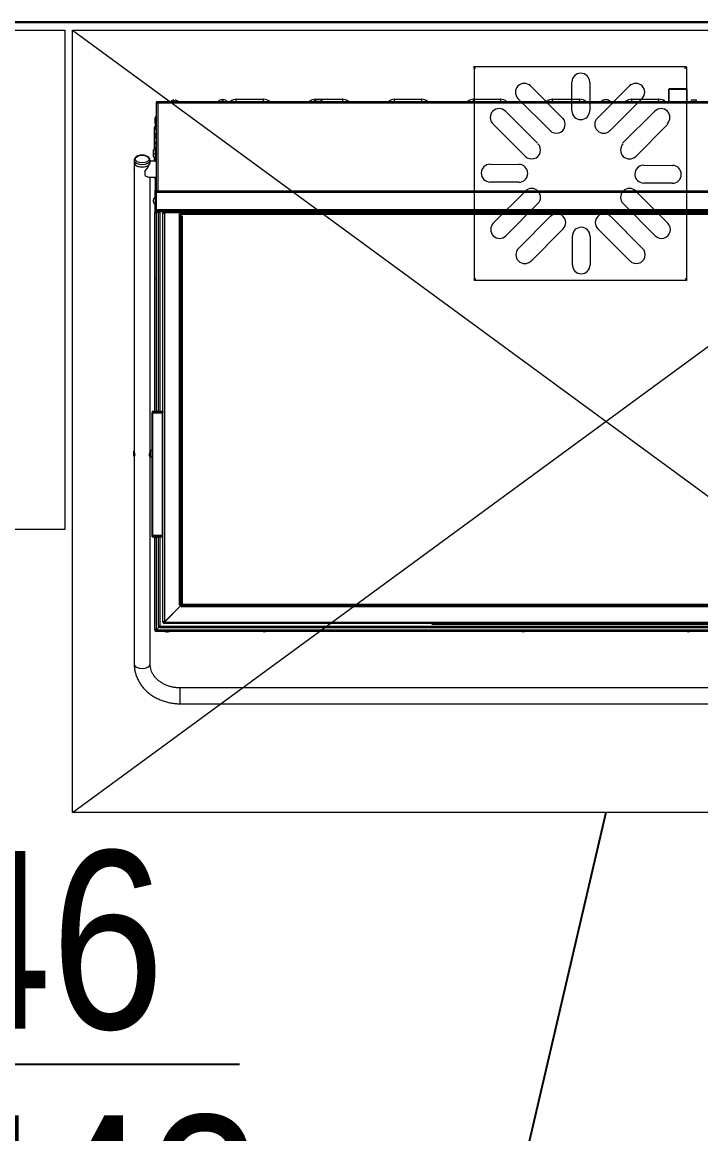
# Model space of a CAD drawing. Header units: millimetres. Extents: x -21010 to 105841, y -18351 to 135084.
# Drawn here: x 40755 to 41709, y 32592 to 34155 of the extents above; entities that cross this region are included whole.
import ezdxf
from ezdxf import colors
from ezdxf.entities.mleader import LeaderData, LeaderLine
from ezdxf.enums import TextEntityAlignment as Align
from ezdxf.math import Vec2, Vec3

# ---------------------------------------------------------------- set-up
doc = ezdxf.new("R2010")
doc.units = ezdxf.units.MM
for name, color, linetype, lineweight in [('Атрибут', 250, 'Continuous', 5), ('ДОНМ_ТХ_Анно', 84, 'Continuous', 20), ('Оборудование пищеблок', 250, 'Continuous', 5), ('Стены наружные', 7, 'Continuous', 18)]:
    doc.layers.add(name, color=color, linetype=linetype, lineweight=lineweight)
doc.layers.add('ТХ ВК Аннотации_2', color=7, linetype='Continuous', lineweight=20, true_color=0x4c9a9a)
doc.styles.add('ISOCPEUR', font='isocpeur.ttf', dxfattribs={"width": 0.9, "height": 270})
doc.styles.add('ТХ_ДОНМ', font='ARIALN.TTF')

# ---------------------------------------------------------------- blocks, each defined once
blk = doc.blocks.new('Посудомоечная машина 1400')
at = {"layer": 'Оборудование пищеблок', "color": 217, "true_color": 0x93278f}
for p, q in [((165827.7, -325229.5), (165827.7, -325227.9)), ((165829.2, -325229.5), (165829.2, -325227.9)), ((165847.6, -325230.5), (165847.6, -325227.5)), ((165847.6, -325227.5), (165886, -325227.5)), ((165886, -325230.5), (165886, -325227.5)), ((165958.8, -325228.8), (165958.8, -325227.5)), ((165958.8, -325227.5), (165997.3, -325227.5)), ((165997.3, -325230.5), (165997.3, -325227.5)), ((166070.1, -325230.5), (166070.1, -325227.5)), ((166070.1, -325227.5), (166108.5, -325227.5)), ((166108.5, -325230.5), (166108.5, -325227.5)), ((166181.3, -325230.5), (166181.3, -325227.5)), ((166181.3, -325227.5), (166219.7, -325227.5)), ((166219.7, -325230.5), (166219.7, -325227.5)), ((166292.5, -325230.5), (166292.5, -325227.5)), ((166292.5, -325227.5), (166330.9, -325227.5)), ((166330.9, -325230.5), (166330.9, -325227.5)), ((166403.7, -325230.5), (166403.7, -325227.5)), ((166403.7, -325227.5), (166442.1, -325227.5)), ((166442.1, -325230.5), (166442.1, -325227.5)), ((166456.9, -325212.3), (166455.3, -325213.9)), ((166481.6, -325213.9), (166455.3, -325213.9)), ((166455.3, -325213.9), (166455.3, -325230.5)), ((166456.1, -325213.1), (166456.1, -325230.5)), ((166456.9, -325212.3), (166480, -325212.3)), ((166481.6, -325213.9), (166480, -325212.3)), ((166480.7, -325213.1), (166480.7, -325230.5)), ((166481.6, -325230.5), (166481.6, -325213.9)), ((165735.4, -325230.5), (165735.4, -325231.5)), ((165735.4, -325230.5), (165737.4, -325230.5)), ((165735.4, -325231.5), (165736.4, -325231.5)), ((165735.4, -325232.5), (165735.4, -325231.5)), ((165735.4, -325231.5), (165737.4, -325231.5)), ((165735.4, -325232.5), (165737.4, -325232.5)), ((165735.4, -325357.2), (165735.4, -325232.5)), ((165736.4, -325232.5), (165736.4, -325231.5)), ((165737.4, -325230.5), (165737.4, -325232.5)), ((165737.4, -325230.5), (166997.2, -325230.5)), ((165737.4, -325232.5), (166997.2, -325232.5)), ((165737.4, -325232.5), (165737.4, -325356.5)), ((165759.9, -325230.5), (165759.9, -325228.9)), ((165761.4, -325230.5), (165761.4, -325228.9)), ((165827.7, -325229.5), (165829.2, -325229.5)), ((165957.8, -325229.5), (165957.9, -325229.5)), ((165967.9, -325229.5), (165968, -325229.5)), ((166362.2, -325229.5), (166362.3, -325229.5)), ((166372.3, -325229.5), (166372.4, -325229.5)), ((166449.2, -325229), (166448, -325229)), ((166448.1, -325228.8), (166448.1, -325228.7)), ((166494.7, -325229), (166487.6, -325229)), ((166488.8, -325228.8), (166488.8, -325228.7)), ((166490.3, -325228.8), (166490.3, -325228.6)), ((166492, -325228.6), (166492, -325228.8)), ((166493.6, -325228.8), (166493.6, -325228.7)), ((165732.9, -325255), (165732.9, -325260.6)), ((165734.8, -325251.5), (165734.8, -325264.1)), ((165735.4, -325251.5), (165734.8, -325251.5)), ((165732.4, -325298.5), (165732.4, -325266.9)), ((165734.4, -325264.9), (165734.4, -325267.7)), ((165735.4, -325264.9), (165734.4, -325264.9)), ((165734.4, -325267.7), (165734.4, -325267.7)), ((165734.8, -325264.1), (165735.4, -325264.1)), ((165734.4, -325277.7), (165734.4, -325280)), ((165734.4, -325277.8), (165734.4, -325277.8)), ((165734.4, -325280.1), (165734.4, -325280)), ((165734.4, -325290.1), (165734.4, -325294.7)), ((165734.4, -325290.2), (165734.4, -325290.2)), ((165731.3, -325303.6), (165731.3, -325298.5)), ((165731.3, -325298.5), (165733.9, -325298.5)), ((165731.3, -325308.6), (165731.3, -325303.6)), ((165731.3, -325303.6), (165733.9, -325303.6)), ((165733.9, -325295.7), (165733.9, -325294.7)), ((165733.9, -325294.7), (165735.4, -325294.7)), ((165733.9, -325309.9), (165733.9, -325295.7)), ((165735.4, -325295.7), (165733.9, -325295.7)), ((165704, -325313), (165704, -325316.6)), ((165704, -325316.6), (165704, -325325.6)), ((165726.3, -325316.6), (165726.3, -325313)), ((165735.4, -325314.7), (165726.3, -325314.7)), ((165731.3, -325308.6), (165733.9, -325308.6)), ((165732.4, -325314.7), (165732.4, -325308.6)), ((165733.4, -325311.6), (165735.4, -325311.6)), ((165733.4, -325314.6), (165733.4, -325311.6)), ((165733.4, -325314.6), (165735.4, -325314.6)), ((165733.4, -325314.7), (165733.4, -325314.6)), ((165733.9, -325310.9), (165733.9, -325309.9)), ((165733.9, -325309.9), (165735.4, -325309.9)), ((165733.9, -325311.6), (165733.9, -325310.9)), ((165735.4, -325310.9), (165733.9, -325310.9)), ((165704, -325326), (165704, -325723)), ((165719.2, -325328.2), (165719.2, -325334.9)), ((165724.4, -325336.9), (165735.4, -325336.9)), ((165726.3, -325722.5), (165726.3, -325336.9)), ((165733.4, -325337), (165733.4, -325336.9)), ((165733.4, -325337), (165735.4, -325337)), ((165733.4, -325340.1), (165733.4, -325337)), ((165733.4, -325340.1), (165735.4, -325340.1)), ((165733.9, -325340.7), (165733.9, -325340.1)), ((165733.9, -325341.7), (165733.9, -325340.7)), ((165733.9, -325340.7), (165735.4, -325340.7)), ((165733.9, -325382.2), (165733.9, -325341.7)), ((165735.4, -325341.7), (165733.9, -325341.7)), ((165732.9, -325355.4), (165732.9, -325365.2)), ((165732.9, -325355.4), (165733.9, -325355.4)), ((165732.9, -325365.3), (165732.9, -325365.2)), ((165735.4, -325357.2), (165737.4, -325357.2)), ((165735.4, -325358), (165735.4, -325357.2)), ((165735.4, -325382.6), (165735.4, -325358)), ((165735.4, -325358), (165737.4, -325358)), ((165736, -325356.5), (165737.4, -325356.5)), ((165736.6, -325357.2), (165736.6, -325356.9)), ((165737.4, -325356.9), (165736.6, -325356.9)), ((165736.6, -325356.9), (165736.6, -325357.2)), ((165737.4, -325356.5), (166997.2, -325356.5)), ((165737.4, -325356.5), (165737.4, -325358)), ((165737.4, -325358), (166997.2, -325358)), ((165732.9, -325375.4), (165732.9, -325375.3)), ((165732.9, -325375.4), (165732.9, -325386.5)), ((165733.9, -325382.2), (165735.4, -325382.2)), ((165733.9, -325383.2), (165733.9, -325382.2)), ((165735.4, -325383.2), (165733.9, -325383.2)), ((165734.9, -325383.2), (165734.9, -325386.5)), ((165735.4, -325383.2), (165735.4, -325382.6)), ((165735.4, -325382.6), (166999.2, -325382.6)), ((165735.4, -325386.5), (165735.4, -325383.2)), ((165735.4, -325383.2), (166999.2, -325383.2)), ((165735.4, -325383.2), (165735.4, -325383.2)), ((165735.6, -325383.7), (165735.6, -325383.2)), ((165736.6, -325383.7), (165736.6, -325383.2)), ((165736.6, -325383.2), (165736.6, -325383.7)), ((165732.9, -325386.5), (165732.9, -325386.7)), ((165734.9, -325386.5), (165732.9, -325386.5)), ((165732.9, -325666.7), (165732.9, -325386.7)), ((165732.9, -325386.7), (165734.9, -325386.7)), ((165733.9, -325386.5), (165733.9, -325386.7)), ((165733.9, -325386.5), (165733.9, -325386.7)), ((165734.9, -325386.5), (165734.9, -325386.7)), ((165734.9, -325386.5), (165735.4, -325386.5)), ((165734.9, -325386.7), (165734.9, -325666.7)), ((165737.9, -325386.7), (165734.9, -325386.7)), ((165735.4, -325386.2), (165736.4, -325386.2)), ((165735.4, -325386.7), (165735.4, -325386.5)), ((165736.4, -325386.2), (165736.4, -325385.3)), ((165736.4, -325386.7), (165736.4, -325386.2)), ((165736.6, -325386.7), (165736.6, -325385.5)), ((165765.9, -325384.7), (165737.6, -325384.7)), ((165737.6, -325384.7), (165768.2, -325384.7)), ((165737.6, -325386.7), (165737.6, -325385.7)), ((165765.9, -325385.7), (165737.6, -325385.7)), ((165737.9, -325386.7), (165737.9, -325666.7)), ((165739.9, -325386.7), (165737.9, -325386.7)), ((165738.6, -325386.7), (165738.6, -325385.7)), ((165739.9, -325386.7), (165739.9, -325666.7)), ((165745.5, -325387.2), (165744.5, -325387.2)), ((165744.5, -325388.3), (165744.5, -325387.2)), ((165744.5, -325962.6), (165744.5, -325388.3)), ((165746.5, -325388.3), (165744.5, -325388.3)), ((165745.5, -325388.3), (165745.5, -325387.2)), ((165745.5, -325388.3), (165745.5, -325387.2)), ((165745.5, -325387.2), (165746.5, -325387.2)), ((165746.5, -325388.3), (165745.5, -325388.3)), ((165769.8, -325387.2), (165746.5, -325387.2)), ((165746.5, -325387.2), (165746.5, -325388.3)), ((165769.5, -325387.2), (165746.5, -325387.2)), ((165746.5, -325387.2), (165746.5, -325387.2)), ((165746.5, -325388.3), (165746.5, -325962.5)), ((165757.9, -325385.7), (165757.1, -325386.5)), ((165757.1, -325386.5), (165757.1, -325387.2)), ((165766.7, -325386.5), (165766, -325385.7)), ((165766.6, -325386), (165767.4, -325385.3)), ((165766.7, -325387.2), (165766.7, -325386.5)), ((165766.9, -325386.7), (165766.9, -325387.2)), ((165766.9, -325386.7), (165767.9, -325386.7)), ((165767.7, -325388.2), (165767.7, -325388.5)), ((165767.7, -325388.2), (165769.8, -325388.2)), ((165769.5, -325388.3), (165767.7, -325388.3)), ((165769.2, -325388.5), (165767.7, -325388.5)), ((165767.7, -325938.2), (165767.7, -325388.5)), ((165767.9, -325386.7), (165767.9, -325387.2)), ((165768.2, -325386.2), (165768.2, -325384.7)), ((165768.2, -325384.7), (166966.8, -325384.7)), ((166966.8, -325386.2), (165768.2, -325386.2)), ((165768.2, -325386.2), (165768.2, -325387.2)), ((165769.3, -325388.6), (165769.8, -325388.6)), ((165769.8, -325387.2), (165769.5, -325387.2)), ((165769.5, -325387.2), (165769.5, -325387.2)), ((165769.5, -325388.3), (165769.5, -325388.2)), ((165769.8, -325388.3), (165769.5, -325388.3)), ((165769.8, -325388.2), (165769.8, -325387.2)), ((165769.8, -325387.2), (165769.8, -325387.2)), ((165769.8, -325387.2), (166964.9, -325387.2)), ((165769.8, -325389.3), (165769.8, -325388.3)), ((165769.8, -325389.3), (166964.9, -325389.3)), ((165769.8, -325392.1), (165769.8, -325389.3)), ((165769.8, -325392.1), (165769.8, -325938.2)), ((165771.8, -325392.1), (165769.8, -325392.1)), ((165769.8, -325392.3), (165771.8, -325392.3)), ((165769.8, -325937.3), (165769.8, -325392.3)), ((165771.8, -325392.3), (165771.8, -325392.1)), ((165771.8, -325937.3), (165771.8, -325392.3)), ((165733.9, -325480.5), (165732.7, -325480.5)), ((165729.3, -325667), (165729.3, -325668.1)), ((165729.3, -325668.6), (165729.3, -325668.1)), ((165729.3, -325668.6), (165729.3, -325669)), ((165729.8, -325668.6), (165729.3, -325668.6)), ((165729.3, -325669.1), (165729.3, -325669)), ((165729.3, -325669), (165729.3, -325669)), ((165729.8, -325669.1), (165729.3, -325669.1)), ((165729.3, -325840.4), (165729.3, -325669.1)), ((165729.5, -325668.8), (165729.5, -325668.9)), ((165729.5, -325668.8), (165729.8, -325668.8)), ((165729.6, -325667.8), (165729.6, -325666.7)), ((165744.2, -325666.7), (165729.6, -325666.7)), ((165729.8, -325667.8), (165744, -325667.8)), ((165729.8, -325667.8), (165729.8, -325668.1)), ((165744, -325668.1), (165729.8, -325668.1)), ((165729.8, -325668.1), (165729.8, -325668.6)), ((165729.8, -325668.6), (165744, -325668.6)), ((165729.8, -325668.6), (165729.8, -325668.8)), ((165729.8, -325669.1), (165729.8, -325668.8)), ((165744, -325668.8), (165729.8, -325668.8)), ((165729.8, -325669.1), (165729.8, -325840.4)), ((165744, -325669.1), (165729.8, -325669.1)), ((165744, -325668.1), (165744, -325667.8)), ((165744, -325668.6), (165744, -325668.1)), ((165744, -325668.8), (165744, -325668.6)), ((165744.5, -325668.6), (165744, -325668.6)), ((165744, -325669.1), (165744, -325668.8)), ((165744, -325668.8), (165744.3, -325668.8)), ((165744.5, -325669.1), (165744, -325669.1)), ((165744, -325840.4), (165744, -325669.1)), ((165744.2, -325666.7), (165744.2, -325667.8)), ((165703.5, -325722.5), (165703, -325723)), ((165703, -325723), (165703, -325729)), ((165703.5, -325729.5), (165703.5, -325722.5)), ((165704, -325722.5), (165703.5, -325722.5)), ((165726.6, -325721.4), (165726.3, -325721.7)), ((165726.3, -325722.5), (165726.3, -325730.2)), ((165726.6, -325730.5), (165726.6, -325721.4)), ((165729.3, -325721.4), (165726.6, -325721.4)), ((165703, -325729), (165703.5, -325729.5)), ((165703.5, -325729.5), (165704.3, -325729.5)), ((165704, -325729.5), (165704, -326021.7)), ((165726.1, -325729.5), (165726.3, -325729.5)), ((165726.3, -326021.7), (165726.3, -325730.2)), ((165726.3, -325730.2), (165726.6, -325730.5)), ((165726.6, -325730.5), (165729.3, -325730.5)), ((165729.3, -325840.4), (165729.8, -325840.4)), ((165729.3, -325840.5), (165729.3, -325840.4)), ((165729.3, -325840.5), (165729.3, -325840.9)), ((165729.3, -325840.5), (165729.3, -325840.5)), ((165729.3, -325841.5), (165729.3, -325840.9)), ((165729.3, -325840.9), (165729.8, -325840.9)), ((165729.3, -325842.6), (165729.3, -325841.5)), ((165729.5, -325840.7), (165729.5, -325840.7)), ((165729.8, -325840.7), (165729.5, -325840.7)), ((165729.6, -325841.8), (165729.6, -325842.9)), ((165729.6, -325842.9), (165744.2, -325842.9)), ((165729.8, -325840.4), (165744, -325840.4)), ((165729.8, -325840.4), (165729.8, -325840.7)), ((165729.8, -325840.7), (165744, -325840.7)), ((165729.8, -325840.7), (165729.8, -325840.9)), ((165729.8, -325840.9), (165729.8, -325841.5)), ((165744, -325840.9), (165729.8, -325840.9)), ((165729.8, -325841.5), (165744, -325841.5)), ((165729.8, -325841.5), (165729.8, -325841.8)), ((165744, -325841.8), (165729.8, -325841.8)), ((165733.9, -325844.5), (165732.7, -325844.5)), ((165732.9, -325973.7), (165732.9, -325842.9)), ((165734.9, -325842.9), (165734.9, -325973.7)), ((165737.9, -325842.9), (165737.9, -325968.4)), ((165739.9, -325842.9), (165739.9, -325968.4)), ((165744, -325840.4), (165744.5, -325840.4)), ((165744, -325840.4), (165744, -325840.7)), ((165744.3, -325840.7), (165744, -325840.7)), ((165744, -325840.9), (165744, -325840.7)), ((165744, -325841.5), (165744, -325840.9)), ((165744, -325840.9), (165744.5, -325840.9)), ((165744, -325841.8), (165744, -325841.5)), ((165744.2, -325842.9), (165744.2, -325841.8)), ((165746.5, -325962.5), (165769.8, -325939.3)), ((165769.8, -325939.3), (165746.5, -325962.6)), ((165769.8, -325938.2), (165767.7, -325938.2)), ((165767.7, -325938.2), (165767.7, -325938.5)), ((165767.7, -325938.5), (165769.8, -325938.5)), ((165768.8, -325938.5), (165768.8, -325938.2)), ((165768.8, -325940.3), (165768.8, -325940.2)), ((165769.8, -325939.3), (165769.7, -325939.3)), ((165769.8, -325937.3), (165771.8, -325937.3)), ((165769.8, -325938.5), (165769.8, -325938.2)), ((165769.8, -325938.5), (165769.8, -325939.3)), ((165769.8, -325939.3), (165770.6, -325939.3)), ((165770.6, -325941.3), (165770.6, -325939.3)), ((165770.8, -325939.3), (165770.6, -325939.3)), ((165770.8, -325940.3), (165770.6, -325940.3)), ((165770.6, -325941.3), (165770.8, -325941.3)), ((165770.8, -325939.3), (166963.8, -325939.3)), ((165770.8, -325939.3), (165770.8, -325941.3)), ((166963.8, -325941.3), (165770.8, -325941.3)), ((165771.8, -325937.3), (166962.8, -325937.3)), ((165771.8, -325939.3), (165771.8, -325937.3)), ((166962.8, -325939.3), (165771.8, -325939.3)), ((165771.8, -325939.3), (165771.8, -325939.3)), ((165748, -325961.1), (165748, -325961.1)), ((165733.9, -325973.7), (165732.9, -325973.7)), ((165740, -325968.6), (165734.9, -325973.7)), ((165734.9, -325973.7), (165739.9, -325968.6)), ((165734.9, -325973.7), (166999.7, -325973.7)), ((165734.9, -325973.7), (165734.9, -325973.7)), ((165734.9, -325974.7), (165734.9, -325973.7)), ((165734.9, -325974.7), (165734.9, -325975.7)), ((166999.7, -325975.7), (165734.9, -325975.7)), ((165735.4, -325973.2), (165735.4, -325973.1)), ((165735.5, -325973.1), (165735.5, -325973.1)), ((165735.9, -325972.7), (165735.9, -325972.7)), ((165735.9, -325972.7), (165735.9, -325972.7)), ((165736.9, -325971.7), (165736.9, -325971.7)), ((165736.9, -325971.7), (165736.9, -325971.7)), ((165737.6, -325970.9), (165737.6, -325971)), ((165737.8, -325970.7), (165737.8, -325970.7)), ((165737.9, -325968.4), (165737.9, -325968.6)), ((165739.9, -325968.4), (165737.9, -325968.4)), ((165737.9, -325968.6), (165739.9, -325968.6)), ((165737.9, -325970.6), (165737.9, -325970.6)), ((165738.6, -325968.6), (165738.6, -325968.4)), ((165738.6, -325970), (165738.6, -325969.9)), ((165738.9, -325969.6), (165738.9, -325969.6)), ((165740, -325970.6), (165740, -325968.6)), ((165740.2, -325969.6), (165740, -325969.6)), ((165740, -325970.6), (165740.2, -325970.6)), ((165740.2, -325968.6), (166994.5, -325968.6)), ((165740.2, -325968.6), (165740.2, -325970.6)), ((166994.5, -325970.6), (165740.2, -325970.6)), ((165745.5, -325962.6), (165744.5, -325962.6)), ((165746.5, -325962.6), (166988.1, -325962.6)), ((165746.5, -325963.6), (165746.5, -325964.6)), ((166988.1, -325964.6), (165746.5, -325964.6)), ((166124.7, -325965.8), (166152.5, -325965.8)), ((166152.5, -325964.6), (166152.5, -325965.8)), ((166152.5, -325965.8), (166582.1, -325965.8)), ((165768.8, -326077.5), (165768.8, -326055.2)), ((166965.9, -326055.2), (165768.8, -326055.2)), ((165768.8, -326077.5), (166965.9, -326077.5))]:
    blk.add_line(p, q, dxfattribs=at)
for centre, radius, start, end in [((165828.9, -325237.5), 9.75, 97.1339, 134.0407), ((165828, -325237.5), 9.75, 45.9593, 82.8423), ((165847.6, -325239.8), 12.3, 90, 131.1859), ((165886, -325239.8), 12.3, 48.8141, 90), ((165958.8, -325239.8), 12.3, 90, 131.1859), ((165997.3, -325239.8), 12.3, 48.8141, 90), ((166070.1, -325239.8), 12.3, 90, 131.1859), ((166108.5, -325239.8), 12.3, 48.8141, 90), ((166181.3, -325239.8), 12.3, 90, 131.1859), ((166219.7, -325239.8), 12.3, 48.8141, 90), ((166292.5, -325239.8), 12.3, 90, 131.1859), ((166330.9, -325239.8), 12.3, 48.8141, 90), ((166367.8, -325237.5), 9.75, 97.1339, 134.0407), ((166366.9, -325237.5), 9.75, 80.0878, 82.8423), ((166403.7, -325239.8), 12.3, 90, 131.1859), ((166442.1, -325239.8), 12.3, 48.8141, 90), ((165761.1, -325238.5), 9.75, 97.1339, 124.6571), ((165760.2, -325238.5), 9.75, 55.3429, 82.8423), ((165963.3, -325237.5), 9.75, 124.6571, 134.0407), ((165962.4, -325237.5), 9.75, 45.9593, 55.3429), ((166367.8, -325237.5), 9.75, 124.6571, 134.0407), ((166366.9, -325237.5), 9.75, 45.9593, 55.3429), ((166445.7, -325241.1), 12.6, 79.1096, 82.5579), ((166445.7, -325241.1), 12.6, 79.0975, 82.5673), ((166448, -325229), 0.303, 79.1333, 103.5704), ((166445.7, -325241.1), 12.6, 73.7398, 79.1333), ((166445.4, -325230.3), 4.05, 5.661, 18.1806), ((166491.5, -325230.3), 4.05, 161.8194, 183.5777), ((166491.2, -325241.1), 12.6, 100.8667, 106.2602), ((166491.2, -325241.1), 12.6, 94.7118, 100.8904), ((166491.2, -325241.1), 12.6, 94.7118, 100.8035), ((166488.8, -325229), 0.303, 76.4296, 100.8667), ((166491.2, -325241.1), 12.4, 86.1715, 93.8285), ((166491.2, -325241.1), 12.4, 86.4027, 93.7975), ((166491.2, -325241.1), 12.6, 79.1096, 85.2882), ((166491.2, -325241.1), 12.6, 79.0975, 85.2882), ((166493.5, -325229), 0.303, 79.1333, 103.5704), ((166491.2, -325241.1), 12.6, 73.7398, 79.1333), ((166490.9, -325230.3), 4.05, 356.4223, 18.1806), ((165737.1, -325255), 4.22, 123.0087, 180), ((165734.4, -325266.9), 2.02, 90, 180), ((165737.1, -325260.6), 4.22, 180, 236.9913), ((165742.4, -325273.2), 9.75, 135.9593, 145.3429), ((165742.4, -325272.3), 9.75, 214.6571, 224.0407), ((165742.4, -325285.6), 9.75, 135.9593, 145.3429), ((165742.4, -325284.7), 9.75, 214.6571, 224.0407), ((165699.8, -325325.8), 4.25, 356.5931, 2.8398), ((165740.9, -325370.8), 9.75, 135.9593, 145.3429), ((165738.6, -325357.6), 2.23, 150.0884, 178.5853), ((165737.6, -325356.9), 1.01, 157.7637, 180), ((165740.9, -325369.9), 9.75, 214.6571, 224.0407), ((165737.6, -325383.7), 2.02, 180, 270), ((165737.6, -325383.7), 1.01, 180, 270), ((165737.6, -325383.7), 1.01, 180, 270), ((165745.5, -325388.3), 0.00202, 0, 180), ((165765.9, -325386.7), 2.02, 45, 90), ((165765.9, -325386.7), 1.01, 45, 90), ((165765.9, -325386.7), 1.01, 0, 45), ((165765.9, -325386.7), 2.02, 0, 45), ((165742.4, -325481.7), 9.75, 168.002, 172.8423), ((165742.4, -325480.8), 9.75, 187.1339, 191.998), ((165729.6, -325667), 0.303, 90, 180), ((165729.7, -325665.9), 2.17, 259.8967, 273.3258), ((165729.5, -325668.6), 0.202, 180, 270), ((165729.6, -325669.1), 0.303, 90, 180), ((165744.1, -325665.9), 2.17, 266.6809, 280.0967), ((165744.2, -325667), 0.303, 0, 90), ((165744.2, -325669.1), 0.303, 0, 90), ((165744.3, -325668.6), 0.202, 270, 0), ((165729.6, -325840.4), 0.303, 180, 270), ((165729.5, -325840.9), 0.202, 90, 180), ((165729.7, -325843.6), 2.17, 86.6809, 100.0967), ((165729.6, -325842.6), 0.303, 180, 270), ((165742.4, -325845.7), 9.75, 168.002, 172.8423), ((165742.4, -325844.8), 9.75, 187.1339, 191.998), ((165744.1, -325843.6), 2.17, 79.8967, 93.3258), ((165744.2, -325840.4), 0.303, 270, 0), ((165744.2, -325842.6), 0.303, 270, 0), ((165744.3, -325840.9), 0.202, 0, 90), ((165765.9, -325943.2), 6.32, 37.995, 52.005), ((165734.9, -325973.7), 2.02, 180, 270), ((165734.8, -326063.4), 89.8, 89.9276, 91.2183), ((165734.9, -325973.7), 1.01, 180, 270), ((165734.8, -325996.1), 22.5, 89.8557, 92.4359), ((165645.1, -325973.8), 89.8, 358.7817, 0.0724), ((165709.6, -325973.7), 25.3, 357.709, 359.9994), ((165746.4, -326052.3), 89.8, 89.9276, 91.2183), ((165746.5, -325962.6), 2.02, 180, 270), ((165746.5, -325985), 22.5, 89.8557, 92.4359), ((165746.5, -325962.6), 1.01, 180, 270), ((165656.8, -325962.7), 89.8, 358.7817, 0.0724), ((165721.2, -325962.6), 25.3, 357.709, 359.9994), ((165751, -325966.7), 9.75, 247.8012, 262.1458), ((165750.1, -325966.7), 9.75, 277.804, 292.1988), ((166124.7, -325962.3), 3.54, 221.0823, 270)]:
    blk.add_arc(centre, radius, start, end, dxfattribs=at)
for centre, major_axis, ratio, start_param, end_param in [((166490.4, -325228.9), (0.303, 0), 0.99662, 0.476163, 1.636417), ((166492, -325228.9), (0.303, 0), 0.99662, 1.505175, 2.66543), ((165715.2, -325313), (11.1, 0), 0.552947, 3.144987, 6.283185), ((165715.2, -325316.6), (11.1, 0), 0.552947, 3.141593, 6.283185), ((165715.2, -325316.6), (-11.1, 0), 0.552947, 0, 3.141593), ((165715.2, -325325.8), (-10.6, -10.6), 0.301627, 1.650016, 2.848644), ((165715.2, -325313), (11.1, 0), 0.552947, 0, 0.00391), ((165715.2, -325325.8), (-10.6, 10.6), 0.301627, 2.235914, 2.848644), ((165729.6, -325668.1), (-0.303, 0), 0.989368, 4.712389, 6.283185), ((165744.2, -325668.1), (-0.303, 0), 0.989368, 3.141593, 4.712389), ((165729.6, -325841.5), (0.303, 0), 0.989368, 3.141593, 4.712389), ((165744.2, -325841.5), (0.303, 0), 0.989368, 4.712389, 6.283185), ((165715.2, -326021.7), (11.1, 0), 0.552947, 3.141593, 6.283185)]:
    blk.add_ellipse(centre, major_axis=major_axis, ratio=ratio, start_param=start_param, end_param=end_param, dxfattribs=at)
blk.add_ellipse((165715.2, -325311.7), major_axis=(9.72, 0), ratio=0.552947, dxfattribs=at)
for points, knots in [([(165957.9, -325229.5), (165958.2, -325229.2), (165958.6, -325229), (165959.4, -325228.6), (165959.8, -325228.4), (165960.7, -325228.1), (165961.1, -325228), (165962, -325227.9), (165962.4, -325227.8), (165963.3, -325227.8), (165963.8, -325227.9), (165964.7, -325228), (165965.1, -325228.1), (165965.9, -325228.4), (165966.4, -325228.6), (165967.2, -325229), (165967.5, -325229.2), (165967.9, -325229.5)], [0, 0, 0, 0, 0.125, 0.125, 0.25, 0.25, 0.375, 0.375, 0.5, 0.5, 0.625, 0.625, 0.75, 0.75, 0.875, 0.875, 1, 1, 1, 1]), ([(166362.3, -325229.5), (166362.7, -325229.2), (166363, -325229), (166363.8, -325228.6), (166364.3, -325228.4), (166365.1, -325228.1), (166365.5, -325228), (166366.4, -325227.9), (166366.9, -325227.8), (166367.8, -325227.8), (166368.2, -325227.9), (166369.1, -325228), (166369.5, -325228.1), (166370.4, -325228.4), (166370.8, -325228.6), (166371.6, -325229), (166372, -325229.2), (166372.3, -325229.5)], [0, 0, 0, 0, 0.125, 0.125, 0.25, 0.25, 0.375, 0.375, 0.5, 0.5, 0.625, 0.625, 0.75, 0.75, 0.875, 0.875, 1, 1, 1, 1]), ([(166490.1, -325228.6), (166490.2, -325228.6), (166490.2, -325228.6), (166490.3, -325228.6), (166490.3, -325228.6), (166490.3, -325228.6)], [0, 0, 0, 0, 0.5, 0.5, 1, 1, 1, 1]), ([(166490.6, -325228.7), (166490.6, -325228.6), (166490.5, -325228.6), (166490.5, -325228.6), (166490.4, -325228.6), (166490.4, -325228.6), (166490.3, -325228.6), (166490.2, -325228.6), (166490.2, -325228.6), (166490.1, -325228.6), (166490.1, -325228.6)], [0.3079446, 0.3079446, 0.3079446, 0.3079446, 0.389575, 0.4758458, 0.5503018, 0.6146228, 0.7007976, 0.8555116, 0.9792619, 1, 1, 1, 1]), ([(166492.2, -325228.6), (166492.2, -325228.6), (166492.1, -325228.6), (166492, -325228.6), (166492, -325228.6), (166491.9, -325228.6), (166491.8, -325228.6), (166491.7, -325228.7), (166491.7, -325228.8), (166491.7, -325228.8), (166491.7, -325228.9)], [0, 0, 0, 0, 0.1255067, 0.2598055, 0.4202484, 0.5228382, 0.6514473, 0.7917301, 0.9373978, 0.9637843, 0.9637843, 0.9637843, 0.9637843]), ([(166492, -325228.6), (166492, -325228.6), (166492, -325228.6), (166492.1, -325228.6), (166492.2, -325228.6), (166492.2, -325228.6)], [0, 0, 0, 0, 0.5, 0.5, 1, 1, 1, 1]), ([(165734.4, -325277.8), (165734.1, -325277.4), (165733.9, -325277), (165733.5, -325276.2), (165733.3, -325275.8), (165733, -325275), (165732.9, -325274.5), (165732.8, -325273.6), (165732.7, -325273.2), (165732.7, -325272.3), (165732.8, -325271.8), (165732.9, -325271), (165733, -325270.5), (165733.3, -325269.7), (165733.5, -325269.3), (165733.9, -325268.5), (165734.1, -325268.1), (165734.4, -325267.7)], [0, 0, 0, 0, 0.125, 0.125, 0.25, 0.25, 0.375, 0.375, 0.5, 0.5, 0.625, 0.625, 0.75, 0.75, 0.875, 0.875, 1, 1, 1, 1]), ([(165734.4, -325290.2), (165734.1, -325289.8), (165733.9, -325289.4), (165733.5, -325288.6), (165733.3, -325288.2), (165733, -325287.3), (165732.9, -325286.9), (165732.8, -325286), (165732.7, -325285.6), (165732.7, -325284.7), (165732.8, -325284.2), (165732.9, -325283.3), (165733, -325282.9), (165733.3, -325282.1), (165733.5, -325281.7), (165733.9, -325280.9), (165734.1, -325280.5), (165734.4, -325280.1)], [0, 0, 0, 0, 0.125, 0.125, 0.25, 0.25, 0.375, 0.375, 0.5, 0.5, 0.625, 0.625, 0.75, 0.75, 0.875, 0.875, 1, 1, 1, 1]), ([(165715.2, -325306.1), (165714.7, -325306.1), (165713.4, -325306.2), (165711.2, -325306.5), (165708.8, -325307.2), (165706.8, -325308.3), (165705.2, -325309.7), (165704.3, -325311.2), (165704, -325312.4), (165704.1, -325312.9), (165704.1, -325313)], [0, 0, 0, 0, 0.082211, 0.237874, 0.394813, 0.553763, 0.715265, 0.853778, 0.986539, 1, 1, 1, 1]), ([(165726.2, -325312.9), (165726.2, -325312.6), (165726.2, -325311.7), (165725.6, -325310.3), (165724.4, -325309), (165722.7, -325307.8), (165720.5, -325306.9), (165718.1, -325306.3), (165716.2, -325306.1), (165715.3, -325306.1), (165715.2, -325306.1)], [0, 0, 0, 0, 0.084467, 0.223197, 0.364529, 0.514767, 0.671254, 0.828454, 0.976749, 1, 1, 1, 1]), ([(165732.9, -325375.3), (165732.6, -325375), (165732.4, -325374.6), (165732, -325373.8), (165731.8, -325373.4), (165731.5, -325372.5), (165731.4, -325372.1), (165731.3, -325371.2), (165731.2, -325370.8), (165731.2, -325369.9), (165731.3, -325369.4), (165731.4, -325368.5), (165731.5, -325368.1), (165731.8, -325367.3), (165732, -325366.8), (165732.4, -325366), (165732.6, -325365.7), (165732.9, -325365.3)], [0, 0, 0, 0, 0.125, 0.125, 0.25, 0.25, 0.375, 0.375, 0.5, 0.5, 0.625, 0.625, 0.75, 0.75, 0.875, 0.875, 1, 1, 1, 1]), ([(165735.5, -325357.2), (165735.5, -325357.2), (165735.5, -325357.1), (165735.6, -325356.9), (165735.8, -325356.7), (165736, -325356.5)], [0.3236633, 0.3236633, 0.3236633, 0.3236633, 0.5, 0.5, 1, 1, 1, 1]), ([(165769.8, -325389.5), (165769.8, -325389.3), (165769.7, -325389.2), (165769.5, -325388.8), (165769.4, -325388.6), (165769.2, -325388.5)], [0, 0, 0, 0, 0.5, 0.5, 1, 1, 1, 1]), ([(165729.8, -325667.8), (165729.8, -325667.8), (165729.7, -325667.8), (165729.6, -325667.8), (165729.6, -325667.8), (165729.6, -325667.8)], [0, 0, 0, 0, 0.5, 0.5, 1, 1, 1, 1]), ([(165744.2, -325667.8), (165744.2, -325667.8), (165744.2, -325667.8), (165744.1, -325667.8), (165744, -325667.8), (165744, -325667.8)], [0, 0, 0, 0, 0.5, 0.5, 1, 1, 1, 1]), ([(165704, -325723), (165704, -325723.5), (165704.2, -325724.3), (165704.5, -325726.2), (165704.7, -325727.2), (165704.7, -325728.8), (165704.5, -325729.4), (165704.2, -325729.7), (165704.1, -325729.6), (165704.1, -325729.2)], [0.2501193, 0.2501193, 0.2501193, 0.2501193, 0.375, 0.375, 0.5, 0.5, 0.625, 0.625, 0.73861, 0.73861, 0.73861, 0.73861]), ([(165726.1, -325729.6), (165726.1, -325729.6), (165726, -325729.6), (165725.8, -325729.4), (165725.7, -325728.8), (165725.7, -325727.2), (165725.8, -325726.2), (165726.1, -325724.3), (165726.3, -325723.5), (165726.3, -325723)], [0.3431498, 0.3431498, 0.3431498, 0.3431498, 0.375, 0.375, 0.5, 0.5, 0.625, 0.625, 0.75, 0.75, 0.75, 0.75]), ([(165729.6, -325841.8), (165729.6, -325841.8), (165729.6, -325841.8), (165729.7, -325841.8), (165729.8, -325841.8), (165729.8, -325841.8)], [0, 0, 0, 0, 0.5, 0.5, 1, 1, 1, 1]), ([(165744, -325841.8), (165744, -325841.8), (165744.1, -325841.8), (165744.2, -325841.8), (165744.2, -325841.8), (165744.2, -325841.8)], [0, 0, 0, 0, 0.5, 0.5, 1, 1, 1, 1]), ([(165748.5, -325975.8), (165748.5, -325975.8), (165748.6, -325975.9), (165748.8, -325976), (165749, -325976.1), (165749.4, -325976.3), (165749.7, -325976.3), (165750.1, -325976.3), (165750.3, -325976.3), (165750.6, -325976.2)], [0.2309622, 0.2309622, 0.2309622, 0.2309622, 0.25, 0.25, 0.375, 0.375, 0.5, 0.5, 0.6237391, 0.6237391, 0.6237391, 0.6237391]), ([(165751.4, -325976.3), (165751.4, -325976.3), (165751.3, -325976.3), (165751, -325976.3), (165750.8, -325976.3), (165750.3, -325976.1), (165750.1, -325976), (165749.9, -325975.9), (165749.8, -325975.8), (165749.8, -325975.8)], [0.4607988, 0.4607988, 0.4607988, 0.4607988, 0.5, 0.5, 0.625, 0.625, 0.75, 0.75, 0.7691008, 0.7691008, 0.7691008, 0.7691008]), ([(165889.9, -325975.8), (165889.8, -325975.8), (165889.8, -325975.9), (165889.3, -325976), (165888.8, -325976.1), (165888, -325976.3), (165887.5, -325976.3), (165886.6, -325976.3), (165886.2, -325976.3), (165885.3, -325976.1), (165884.8, -325976), (165884.3, -325975.9), (165884.2, -325975.8), (165884.2, -325975.8)], [0.2309622, 0.2309622, 0.2309622, 0.2309622, 0.25, 0.25, 0.375, 0.375, 0.5, 0.5, 0.625, 0.625, 0.75, 0.75, 0.7754156, 0.7754156, 0.7754156, 0.7754156]), ([(166253.9, -325975.8), (166253.8, -325975.8), (166253.7, -325975.9), (166253.3, -325976), (166252.8, -325976.1), (166251.9, -325976.3), (166251.5, -325976.3), (166250.6, -325976.3), (166250.1, -325976.3), (166249.3, -325976.1), (166248.8, -325976), (166248.3, -325975.9), (166248.2, -325975.8), (166248.1, -325975.8)], [0.2309622, 0.2309622, 0.2309622, 0.2309622, 0.25, 0.25, 0.375, 0.375, 0.5, 0.5, 0.625, 0.625, 0.75, 0.75, 0.7754156, 0.7754156, 0.7754156, 0.7754156]), ([(166486.4, -325975.8), (166486.4, -325975.8), (166486.3, -325975.9), (166485.8, -325976), (166485.4, -325976.1), (166484.5, -325976.3), (166484, -325976.3), (166483.1, -325976.3), (166482.7, -325976.3), (166481.8, -325976.1), (166481.4, -325976), (166480.9, -325975.9), (166480.8, -325975.8), (166480.7, -325975.8)], [0.2309622, 0.2309622, 0.2309622, 0.2309622, 0.25, 0.25, 0.375, 0.375, 0.5, 0.5, 0.625, 0.625, 0.75, 0.75, 0.7754156, 0.7754156, 0.7754156, 0.7754156]), ([(165704, -326021.7), (165704.1, -326022.9), (165704.1, -326025.6), (165704.7, -326030.5), (165706, -326035.8), (165708, -326041.1), (165710.5, -326046.1), (165713.5, -326051), (165717.1, -326055.5), (165721.2, -326059.7), (165725.8, -326063.6), (165730.8, -326067), (165736.1, -326070), (165741.8, -326072.5), (165747.8, -326074.6), (165754, -326076.1), (165760.2, -326077.1), (165765.3, -326077.4), (165768, -326077.5), (165768.8, -326077.5)], [0, 0, 0, 0, 0.036912, 0.098513, 0.160122, 0.221822, 0.283698, 0.345815, 0.408212, 0.470898, 0.53386, 0.59707, 0.660486, 0.724067, 0.787776, 0.85158, 0.915455, 0.979385, 1, 1, 1, 1]), ([(165768.8, -326055.2), (165767.8, -326055.2), (165765.5, -326055.2), (165761.1, -326054.7), (165756.2, -326053.8), (165751.4, -326052.4), (165746.9, -326050.5), (165742.7, -326048.2), (165738.9, -326045.6), (165735.6, -326042.7), (165732.7, -326039.4), (165730.3, -326036), (165728.4, -326032.3), (165727.1, -326028.6), (165726.4, -326024.9), (165726.3, -326022.8), (165726.3, -326021.7)], [0, 0, 0, 0, 0.036717, 0.111009, 0.185289, 0.259531, 0.333757, 0.408013, 0.482378, 0.556972, 0.631971, 0.707604, 0.784145, 0.861862, 0.940922, 1, 1, 1, 1])]:
    blk.add_open_spline(points, degree=3, knots=knots, dxfattribs=at)
at = {"layer": 'Атрибут', "style": 'ISOCPEUR', "width": 0.85}
blk.add_attdef('№_ПОЗИЦИИ', text='', height=150, dxfattribs=at).set_placement((166424.6, -325592.7), align=Align.MIDDLE_CENTER)
blk = doc.blocks.new('Зонт вытяжной 1500х1100')
at = {"layer": 'Оборудование пищеблок', "color": 217, "true_color": 0x93278f}
for p, q in [((164747.8, -326126.1), (166247.8, -325026.1)), ((164747.8, -325026.1), (166247.8, -326126.1))]:
    blk.add_line(p, q, dxfattribs=at)
blk.add_lwpolyline([(164747.8, -325026.1), (166247.8, -325026.1), (166247.8, -326126.1), (164747.8, -326126.1)], close=True, dxfattribs=at)
at = {"layer": 'Атрибут', "style": 'ISOCPEUR', "width": 0.85}
blk.add_attdef('№_ПОЗИЦИИ', text='', height=150, dxfattribs=at).set_placement((165514.1, -325545.1), align=Align.MIDDLE_CENTER)
blk = doc.blocks.new('Предмоечный стол')
at = {"layer": 'Оборудование пищеблок', "color": 217, "true_color": 0x93278f}
for points in [[(165679.8, -326521.9), (167191.8, -326521.9), (167191.8, -327223.9), (165679.8, -327223.9)], [(166811.3, -326663.7), (166794.4, -326629.8), (166760.6, -326612.9), (166718.3, -326629.8), (166709.9, -326663.7), (166718.3, -326697.5), (166760.6, -326714.4), (166794.4, -326697.5)], [(166963.5, -326638.3), (166955.1, -326621.4), (166946.6, -326612.9), (166929.7, -326621.4), (166921.3, -326638.3), (166929.7, -326655.2), (166946.6, -326655.2), (166955.1, -326655.2)], [(166786, -326663.7), (166777.5, -326646.7), (166760.6, -326638.3), (166735.3, -326646.7), (166726.8, -326663.7), (166735.3, -326689), (166760.6, -326697.5), (166777.5, -326689)], [(166972, -326739.8), (166963.5, -326714.4), (166946.6, -326705.9), (166921.3, -326714.4), (166912.8, -326739.8), (166921.3, -326756.7), (166946.6, -326765.1), (166963.5, -326756.7)]]:
    blk.add_lwpolyline(points, close=True, dxfattribs=at)
for points in [[(166938.2, -326638.3), (166853.6, -326722.8)], [(166600, -326663.7), (166566.2, -326680.6), (166549.3, -326714.4)], [(166600, -326663.7), (166972, -326663.7)], [(166760.6, -326663.7), (166760.6, -326655.2), (166769.1, -326655.2), (166777.5, -326655.2), (166777.5, -326663.7), (166786, -326663.7), (166786, -326672.1), (166794.4, -326672.1), (166794.4, -326680.6), (166802.9, -326680.6), (166802.9, -326689), (166811.4, -326689), (166811.4, -326697.5), (166819.8, -326705.9), (166819.8, -326714.4), (166828.3, -326714.4), (166828.3, -326722.8), (166836.7, -326731.3), (166836.7, -326739.8), (166845.2, -326739.8), (166845.2, -326748.2), (166845.2, -326756.7), (166853.6, -326765.1), (166853.6, -326773.6), (166853.6, -326782), (166862.1, -326782), (166862.1, -326790.5), (166862.1, -326798.9), (166862.1, -326807.4), (166862.1, -326815.8), (166862.1, -326824.3), (166862.1, -326832.8), (166862.1, -326841.2), (166862.1, -326849.7), (166862.1, -326858.1), (166862.1, -326866.6), (166853.6, -326866.6), (166853.6, -326875), (166853.6, -326883.5), (166845.2, -326883.5), (166845.2, -326891.9), (166845.2, -326900.4), (166836.7, -326900.4), (166836.7, -326908.8), (166828.3, -326908.8), (166828.3, -326917.3), (166819.8, -326917.3), (166819.8, -326925.8), (166811.4, -326925.8), (166811.4, -326934.2), (166802.9, -326934.2), (166802.9, -326942.7), (166794.4, -326951.1), (166786, -326959.6), (166777.5, -326959.6), (166777.5, -326968)], [(167022.7, -326714.4), (167005.8, -326680.6), (166972, -326663.7)], [(166549.3, -327044.1), (166549.3, -326714.4)], [(167022.7, -326714.4), (167022.7, -327044.1)], [(166769.1, -326959.6), (166718.3, -327001.9)], [(166786, -326976.5), (166769.1, -326959.6)], [(166786, -326976.5), (166735.3, -327018.8)], [(166718.3, -327001.9), (166709.9, -327027.2), (166718.3, -327044.1), (166743.7, -327052.6), (166760.6, -327035.7)], [(166760.6, -327035.7), (166735.3, -327018.8)], [(166549.3, -327044.1), (166566.2, -327077.9), (166600, -327094.9)], [(166972, -327094.9), (167005.8, -327077.9), (167022.7, -327044.1)], [(166600, -327094.9), (166972, -327094.9)]]:
    blk.add_lwpolyline(points, dxfattribs=at)
blk.add_circle((165937.7, -326860.1), 146.5, dxfattribs=at)
at = {"layer": 'Атрибут', "style": 'ISOCPEUR', "width": 0.85}
blk.add_attdef('№_ПОЗИЦИИ', text='', height=150, dxfattribs=at).set_placement((166469.4, -325706.9), align=Align.MIDDLE_CENTER)
blk = doc.blocks.new('_None')
blk = doc.blocks.new('трап под посудомойку')
at = {"layer": 'ТХ ВК Аннотации_2', "color": 30}
for p, q in [((298.6, 300), (-0.7, 300)), ((0, 299.3), (0, 0)), ((299.3, 0), (299.3, 299.3)), ((79.4, 273.1), (124.5, 227.9)), ((137.6, 238.2), (137.6, 278.5)), ((162.5, 278.5), (162.5, 238.2)), ((173.4, 227.9), (218.6, 273.1)), ((106.9, 210.2), (61.7, 255.4)), ((236.2, 255.4), (191.1, 210.2)), ((43.9, 237.6), (89.1, 192.4)), ((208.9, 192.4), (254, 237.6)), ((72.1, 174.1), (26.9, 219.3)), ((272.4, 219.3), (227.2, 174.1)), ((22.6, 163), (63, 162.7)), ((238.6, 161.6), (279, 161.3)), ((62.8, 137.8), (22.5, 138)), ((26.9, 80), (72.1, 125.2)), ((227.2, 125.2), (272.4, 80)), ((278.8, 136.3), (238.5, 136.6)), ((89.8, 107.6), (44.6, 62.4)), ((254.7, 62.4), (209.6, 107.6)), ((62.4, 44.6), (107.6, 89.8)), ((191.7, 89.8), (236.9, 44.6)), ((125.2, 72.1), (80, 26.9)), ((219.3, 26.9), (174.1, 72.1)), ((138.3, 21.5), (138.3, 61.8)), ((163.2, 61.8), (163.2, 21.5)), ((0, 0), (299.3, 0))]:
    blk.add_line(p, q, dxfattribs=at)
for centre, start, end in [((150, 278.5), 0, 180), ((70.5, 264.2), 45, 225), ((227.4, 264.2), 315, 135), ((35.1, 228.8), 45, 225), ((150, 238.2), 180, 0), ((262.9, 228.8), 315, 135), ((115.7, 219.1), 225, 45), ((182.2, 219.1), 135, 315), ((80.9, 182.9), 225, 45), ((218.4, 182.9), 135, 315), ((22.5, 150.5), 89.6219, 269.6219), ((62.9, 150.2), 269.6219, 89.6219), ((238.5, 149.1), 89.6219, 269.6219), ((278.9, 148.8), 269.6219, 89.6219), ((80.9, 116.4), 315, 135), ((218.4, 116.4), 45, 225), ((35.8, 71.2), 135, 315), ((116.4, 80.9), 315, 135), ((182.9, 80.9), 45, 225), ((263.5, 71.2), 225, 45), ((150.7, 61.8), 0, 180), ((71.2, 35.8), 135, 315), ((228.1, 35.8), 225, 45), ((150.7, 21.5), 180, 0)]:
    blk.add_arc(centre, 12.5, start, end, dxfattribs=at)
for points, knots in [([(1.8, 297.5), (1.7, 297.7), (1.3, 298), (0.9, 298.4), (0.6, 298.7), (0.4, 298.9), (0.2, 299.1), (0, 299.3), (-0.2, 299.5), (-0.4, 299.7), (-0.5, 299.8), (-0.6, 299.9), (-0.7, 300), (-0.7, 300), (-0.7, 300)], [0, 0, 0, 0, 0.142857, 0.285714, 0.357143, 0.428571, 0.5, 0.571429, 0.642857, 0.714286, 0.785714, 0.857143, 0.928571, 1, 1, 1, 1]), ([(298.6, 300), (298.6, 300), (298.6, 300), (298.6, 299.9), (298.4, 299.8), (298.3, 299.7), (298.1, 299.5), (298, 299.3), (297.8, 299.1), (297.5, 298.9), (297.3, 298.7), (297, 298.4), (296.6, 298), (296.3, 297.7), (296.1, 297.5)], [0, 0, 0, 0, 0.071429, 0.142857, 0.214286, 0.285714, 0.357143, 0.428571, 0.5, 0.571429, 0.642857, 0.714286, 0.857143, 1, 1, 1, 1]), ([(0, 0), (0, 0), (0, 0), (0.1, 0.1), (0.2, 0.2), (0.3, 0.3), (0.5, 0.5), (0.7, 0.7), (0.9, 0.9), (1.1, 1.1), (1.3, 1.3), (1.6, 1.6), (2, 2), (2.3, 2.3), (2.5, 2.5)], [0, 0, 0, 0, 0.071429, 0.142857, 0.214286, 0.285714, 0.357143, 0.428571, 0.5, 0.571429, 0.642857, 0.714286, 0.857143, 1, 1, 1, 1]), ([(296.8, 2.5), (297, 2.3), (297.3, 2), (297.7, 1.6), (298, 1.3), (298.2, 1.1), (298.4, 0.9), (298.6, 0.7), (298.8, 0.5), (299, 0.3), (299.1, 0.2), (299.2, 0.1), (299.3, 0), (299.3, 0), (299.3, 0)], [0, 0, 0, 0, 0.142857, 0.285714, 0.357143, 0.428571, 0.5, 0.571429, 0.642857, 0.714286, 0.785714, 0.857143, 0.928571, 1, 1, 1, 1])]:
    blk.add_open_spline(points, degree=3, knots=knots, dxfattribs=at)
blk = doc.blocks.new('1 этаж 21082025')
at = {"layer": 'Стены наружные', "lineweight": 30}
blk.add_line((45035, -9320), (48835, -9320), dxfattribs=at)

msp = doc.modelspace()

# ---------------------------------------------------------------- block references
msp.add_blockref('1 этаж 21082025', (-5738, 43475))
at = {"layer": 'Оборудование пищеблок', "color": 217, "true_color": 0x93278f}
for name, p in [('Предмоечный стол', (-126377, 360665.6)), ('Зонт вытяжной 1500х1100', (-123922.1, 359169.9)), ('Посудомоечная машина 1400', (-124791.6, 359274.2))]:
    msp.add_blockref(name, p, dxfattribs=at)
at = {"layer": 'ТХ ВК Аннотации_2'}
msp.add_blockref('трап под посудомойку', (41390.5, 33792.3), dxfattribs=at)

# ---------------------------------------------------------------- leaders
at = {"layer": 'ДОНМ_ТХ_Анно'}
ml = msp.add_multileader_mtext('Standard', dxfattribs=at)
ml.set_content('П46', color=256, style='ТХ_ДОНМ')
ml.set_leader_properties()
ml.set_arrow_properties(name='NONE')
ml.build(insert=Vec2(0, 0))
ml.multileader.update_dxf_attribs({"text_left_attachment_type": 6, "text_right_attachment_type": 6, "dogleg_length": 0.25, "arrow_head_size": 250})
ctx = ml.context
ctx.base_point, ctx.char_height, ctx.arrow_head_size, ctx.landing_gap_size, ctx.plane_origin = Vec3(40404.7, 32689.8), 250, 250, 25, Vec3(38141, 29576.4)
ctx.left_attachment, ctx.right_attachment = 6, 6
notes = []
notes.append((ctx, [(0, (1, 1, 0), (40337.8, 32689.8), (1, 0), 66.9, [(2, [(40159.8, 33441.7)], 0, [])])]))
ctx.mtext.insert, ctx.mtext.flow_direction = Vec3(40429.7, 32989.8), 5
ml = msp.add_multileader_mtext('Standard', dxfattribs=at)
ml.set_content('П43', color=256, style='ТХ_ДОНМ')
ml.set_leader_properties()
ml.set_arrow_properties(name='NONE')
ml.build(insert=Vec2(0, 0))
ml.multileader.update_dxf_attribs({"text_left_attachment_type": 6, "text_right_attachment_type": 6, "dogleg_length": 0.25, "arrow_head_size": 250})
ctx = ml.context
ctx.base_point, ctx.char_height, ctx.arrow_head_size, ctx.landing_gap_size, ctx.plane_origin = Vec3(40542.1, 32317.8), 250, 250, 25, Vec3(39242.5, 29178.4)
ctx.left_attachment, ctx.right_attachment = 6, 6
notes.append((ctx, [(1, (1, 1, 0), (41406.2, 32317.8), (-1, 0), 195.1, [(2, [(41575.7, 33043.7)], 0, [])])]))
ctx.mtext.insert, ctx.mtext.flow_direction = Vec3(40567.1, 32617.8), 5
for ctx, leaders in notes:
    for number, flags, end, landing, length, lines in leaders:
        leader = LeaderData()
        leader.index, (leader.has_last_leader_line, leader.has_dogleg_vector, leader.attachment_direction) = number, flags
        leader.last_leader_point, leader.dogleg_vector, leader.dogleg_length = Vec3(end), Vec3(landing), length
        for number, points, colour, breaks in lines:
            line = LeaderLine()
            line.index, line.vertices, line.color, line.breaks = number, Vec3.list(points), colors.encode_raw_color(colour), breaks
            leader.lines.append(line)
        ctx.leaders.append(leader)

doc.saveas('drawing.dxf')
